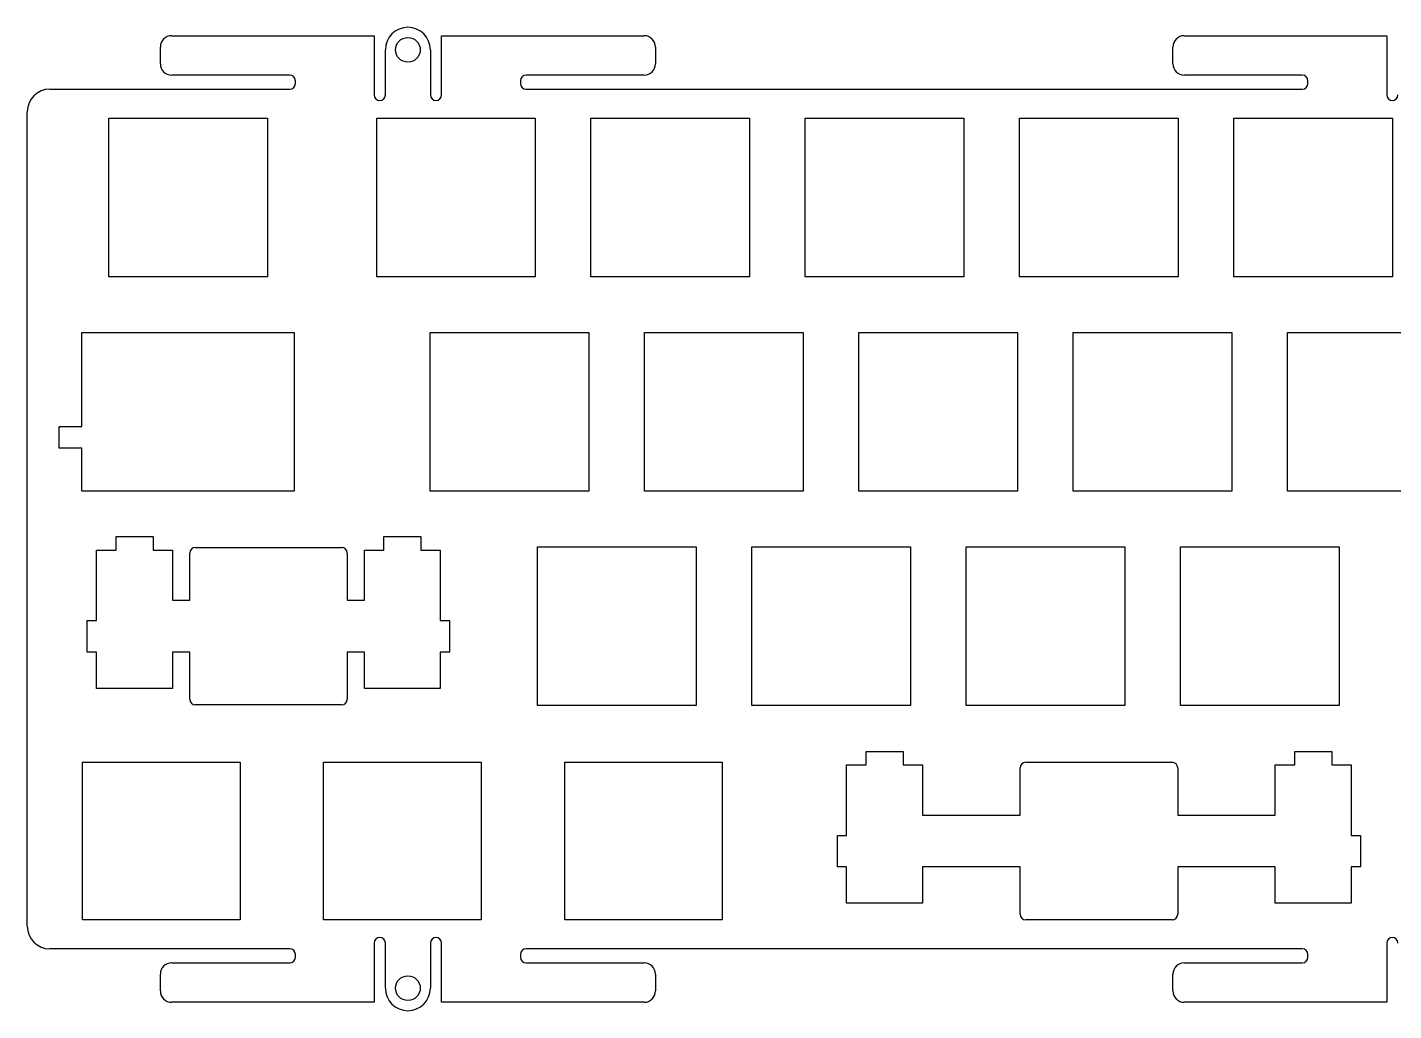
# Model space of a CAD drawing. Header units: millimetres. Extents: x 154 to 402, y -28 to 59.
# Drawn here: x 153.8 to 275.3, y -27.9 to 59.5 of the extents above; entities that cross this region are included whole.
import ezdxf

# ---------------------------------------------------------------- set-up
doc = ezdxf.new("R2010")
doc.units = ezdxf.units.MM
for name, color, linetype in [('Shape2285', 7, 'CONTINUOUS'), ('Shape2286', 7, 'CONTINUOUS'), ('Shape2287', 7, 'CONTINUOUS'), ('Shape2288', 7, 'CONTINUOUS'), ('Shape2289', 7, 'CONTINUOUS'), ('Shape2290', 7, 'CONTINUOUS'), ('Shape2291', 7, 'CONTINUOUS'), ('Shape2292', 7, 'CONTINUOUS'), ('Shape2293', 7, 'CONTINUOUS'), ('Shape2294', 7, 'CONTINUOUS'), ('Shape2295', 7, 'CONTINUOUS'), ('Shape2296', 7, 'CONTINUOUS'), ('Shape2297', 7, 'CONTINUOUS'), ('Shape2298', 7, 'CONTINUOUS'), ('Shape2299', 7, 'CONTINUOUS'), ('Shape2300', 7, 'CONTINUOUS'), ('Shape2301', 7, 'CONTINUOUS'), ('Shape2302', 7, 'CONTINUOUS'), ('Shape2303', 7, 'CONTINUOUS'), ('Shape2304', 7, 'CONTINUOUS'), ('Shape2305', 7, 'CONTINUOUS'), ('Shape2306', 7, 'CONTINUOUS'), ('Shape2307', 7, 'CONTINUOUS'), ('Shape2308', 7, 'CONTINUOUS'), ('Shape2309', 7, 'CONTINUOUS'), ('Shape2310', 7, 'CONTINUOUS'), ('Shape2311', 7, 'CONTINUOUS'), ('Shape2312', 7, 'CONTINUOUS'), ('Shape2313', 7, 'CONTINUOUS'), ('Shape2314', 7, 'CONTINUOUS'), ('Shape2315', 7, 'CONTINUOUS'), ('Shape2316', 7, 'CONTINUOUS'), ('Shape2317', 7, 'CONTINUOUS'), ('Shape2318', 7, 'CONTINUOUS'), ('Shape2319', 7, 'CONTINUOUS'), ('Shape2320', 7, 'CONTINUOUS'), ('Shape2321', 7, 'CONTINUOUS'), ('Shape2322', 7, 'CONTINUOUS'), ('Shape2323', 7, 'CONTINUOUS'), ('Shape2324', 7, 'CONTINUOUS'), ('Shape2325', 7, 'CONTINUOUS'), ('Shape2326', 7, 'CONTINUOUS'), ('Shape2327', 7, 'CONTINUOUS'), ('Shape2328', 7, 'CONTINUOUS'), ('Shape2329', 7, 'CONTINUOUS'), ('Shape2330', 7, 'CONTINUOUS'), ('Shape2331', 7, 'CONTINUOUS'), ('Shape2332', 7, 'CONTINUOUS'), ('Shape2333', 7, 'CONTINUOUS'), ('Shape2334', 7, 'CONTINUOUS'), ('Shape2335', 7, 'CONTINUOUS'), ('Shape2336', 7, 'CONTINUOUS'), ('Shape2337', 7, 'CONTINUOUS'), ('Shape2338', 7, 'CONTINUOUS'), ('Shape2339', 7, 'CONTINUOUS'), ('Shape2340', 7, 'CONTINUOUS'), ('Shape2341', 7, 'CONTINUOUS'), ('Shape2342', 7, 'CONTINUOUS'), ('Shape2343', 7, 'CONTINUOUS'), ('Shape2344', 7, 'CONTINUOUS'), ('Shape2345', 7, 'CONTINUOUS'), ('Shape2346', 7, 'CONTINUOUS'), ('Shape2347', 7, 'CONTINUOUS'), ('Shape2348', 7, 'CONTINUOUS'), ('Shape2349', 7, 'CONTINUOUS'), ('Shape2350', 7, 'CONTINUOUS'), ('Shape2351', 7, 'CONTINUOUS'), ('Shape2352', 7, 'CONTINUOUS'), ('Shape2353', 7, 'CONTINUOUS'), ('Shape2354', 7, 'CONTINUOUS'), ('Shape2355', 7, 'CONTINUOUS'), ('Shape2356', 7, 'CONTINUOUS'), ('Shape2357', 7, 'CONTINUOUS'), ('Shape2368', 7, 'CONTINUOUS'), ('Shape2371', 7, 'CONTINUOUS'), ('Shape354', 7, 'CONTINUOUS'), ('Shape355', 7, 'CONTINUOUS'), ('Shape356', 7, 'CONTINUOUS'), ('Shape357', 7, 'CONTINUOUS'), ('Shape358', 7, 'CONTINUOUS'), ('Shape359', 7, 'CONTINUOUS'), ('Shape360', 7, 'CONTINUOUS'), ('Shape361', 7, 'CONTINUOUS'), ('Shape362', 7, 'CONTINUOUS'), ('Shape363', 7, 'CONTINUOUS'), ('Shape364', 7, 'CONTINUOUS'), ('Shape365', 7, 'CONTINUOUS'), ('Shape3810', 7, 'CONTINUOUS'), ('Shape3811', 7, 'CONTINUOUS'), ('Shape3812', 7, 'CONTINUOUS'), ('Shape3813', 7, 'CONTINUOUS'), ('Shape3814', 7, 'CONTINUOUS'), ('Shape3815', 7, 'CONTINUOUS'), ('Shape3816', 7, 'CONTINUOUS'), ('Shape3817', 7, 'CONTINUOUS'), ('Shape3818', 7, 'CONTINUOUS'), ('Shape3819', 7, 'CONTINUOUS'), ('Shape3820', 7, 'CONTINUOUS'), ('Shape3821', 7, 'CONTINUOUS'), ('Shape3822', 7, 'CONTINUOUS'), ('Shape3823', 7, 'CONTINUOUS'), ('Shape3824', 7, 'CONTINUOUS'), ('Shape3825', 7, 'CONTINUOUS'), ('Shape3826', 7, 'CONTINUOUS'), ('Shape3827', 7, 'CONTINUOUS'), ('Shape3828', 7, 'CONTINUOUS'), ('Shape3829', 7, 'CONTINUOUS'), ('Shape3830', 7, 'CONTINUOUS'), ('Shape3831', 7, 'CONTINUOUS'), ('Shape3832', 7, 'CONTINUOUS'), ('Shape3833', 7, 'CONTINUOUS'), ('Shape3834', 7, 'CONTINUOUS'), ('Shape3835', 7, 'CONTINUOUS'), ('Shape3836', 7, 'CONTINUOUS'), ('Shape3837', 7, 'CONTINUOUS'), ('Shape3838', 7, 'CONTINUOUS'), ('Shape3839', 7, 'CONTINUOUS'), ('Shape3840', 7, 'CONTINUOUS'), ('Shape3841', 7, 'CONTINUOUS'), ('Shape3842', 7, 'CONTINUOUS'), ('Shape3843', 7, 'CONTINUOUS'), ('Shape3844', 7, 'CONTINUOUS'), ('Shape3845', 7, 'CONTINUOUS'), ('Shape3846', 7, 'CONTINUOUS'), ('Shape3847', 7, 'CONTINUOUS'), ('Shape3848', 7, 'CONTINUOUS'), ('Shape3849', 7, 'CONTINUOUS'), ('Shape390', 7, 'CONTINUOUS'), ('Shape391', 7, 'CONTINUOUS'), ('Shape392', 7, 'CONTINUOUS'), ('Shape393', 7, 'CONTINUOUS'), ('Shape394', 7, 'CONTINUOUS'), ('Shape395', 7, 'CONTINUOUS'), ('Shape396', 7, 'CONTINUOUS'), ('Shape397', 7, 'CONTINUOUS'), ('Shape418', 7, 'CONTINUOUS'), ('Shape419', 7, 'CONTINUOUS'), ('Shape421', 7, 'CONTINUOUS'), ('Shape422', 7, 'CONTINUOUS'), ('Shape423', 7, 'CONTINUOUS'), ('Shape424', 7, 'CONTINUOUS'), ('Shape425', 7, 'CONTINUOUS'), ('Shape426', 7, 'CONTINUOUS'), ('Shape427', 7, 'CONTINUOUS'), ('Shape428', 7, 'CONTINUOUS'), ('Shape4283', 7, 'CONTINUOUS'), ('Shape4284', 7, 'CONTINUOUS'), ('Shape4285', 7, 'CONTINUOUS'), ('Shape4286', 7, 'CONTINUOUS'), ('Shape4287', 7, 'CONTINUOUS'), ('Shape4288', 7, 'CONTINUOUS'), ('Shape4289', 7, 'CONTINUOUS'), ('Shape429', 7, 'CONTINUOUS'), ('Shape4290', 7, 'CONTINUOUS'), ('Shape4291', 7, 'CONTINUOUS'), ('Shape4292', 7, 'CONTINUOUS'), ('Shape4293', 7, 'CONTINUOUS'), ('Shape4294', 7, 'CONTINUOUS'), ('Shape4295', 7, 'CONTINUOUS'), ('Shape4296', 7, 'CONTINUOUS'), ('Shape4297', 7, 'CONTINUOUS'), ('Shape4298', 7, 'CONTINUOUS'), ('Shape4299', 7, 'CONTINUOUS'), ('Shape430', 7, 'CONTINUOUS'), ('Shape4300', 7, 'CONTINUOUS'), ('Shape4301', 7, 'CONTINUOUS'), ('Shape4302', 7, 'CONTINUOUS'), ('Shape4303', 7, 'CONTINUOUS'), ('Shape4304', 7, 'CONTINUOUS'), ('Shape4305', 7, 'CONTINUOUS'), ('Shape4306', 7, 'CONTINUOUS'), ('Shape4307', 7, 'CONTINUOUS'), ('Shape4308', 7, 'CONTINUOUS'), ('Shape4309', 7, 'CONTINUOUS'), ('Shape431', 7, 'CONTINUOUS'), ('Shape4310', 7, 'CONTINUOUS'), ('Shape4311', 7, 'CONTINUOUS'), ('Shape4312', 7, 'CONTINUOUS'), ('Shape4313', 7, 'CONTINUOUS'), ('Shape4314', 7, 'CONTINUOUS'), ('Shape4315', 7, 'CONTINUOUS'), ('Shape4316', 7, 'CONTINUOUS'), ('Shape4317', 7, 'CONTINUOUS'), ('Shape4318', 7, 'CONTINUOUS'), ('Shape4319', 7, 'CONTINUOUS'), ('Shape432', 7, 'CONTINUOUS'), ('Shape4320', 7, 'CONTINUOUS'), ('Shape4321', 7, 'CONTINUOUS'), ('Shape4322', 7, 'CONTINUOUS'), ('Shape433', 7, 'CONTINUOUS'), ('Shape434', 7, 'CONTINUOUS'), ('Shape435', 7, 'CONTINUOUS'), ('Shape436', 7, 'CONTINUOUS'), ('Shape437', 7, 'CONTINUOUS'), ('Shape438', 7, 'CONTINUOUS'), ('Shape439', 7, 'CONTINUOUS'), ('Shape440', 7, 'CONTINUOUS'), ('Shape441', 7, 'CONTINUOUS'), ('Shape442', 7, 'CONTINUOUS'), ('Shape443', 7, 'CONTINUOUS'), ('Shape444', 7, 'CONTINUOUS'), ('Shape445', 7, 'CONTINUOUS'), ('Shape446', 7, 'CONTINUOUS'), ('Shape447', 7, 'CONTINUOUS'), ('Shape448', 7, 'CONTINUOUS'), ('Shape449', 7, 'CONTINUOUS'), ('Shape450', 7, 'CONTINUOUS'), ('Shape451', 7, 'CONTINUOUS'), ('Shape452', 7, 'CONTINUOUS'), ('Shape453', 7, 'CONTINUOUS'), ('Shape454', 7, 'CONTINUOUS'), ('Shape455', 7, 'CONTINUOUS'), ('Shape456', 7, 'CONTINUOUS'), ('Shape457', 7, 'CONTINUOUS'), ('Shape478', 7, 'CONTINUOUS'), ('Shape479', 7, 'CONTINUOUS'), ('Shape480', 7, 'CONTINUOUS'), ('Shape481', 7, 'CONTINUOUS'), ('Shape482', 7, 'CONTINUOUS'), ('Shape483', 7, 'CONTINUOUS'), ('Shape484', 7, 'CONTINUOUS'), ('Shape485', 7, 'CONTINUOUS'), ('Shape486', 7, 'CONTINUOUS'), ('Shape487', 7, 'CONTINUOUS'), ('Shape488', 7, 'CONTINUOUS'), ('Shape489', 7, 'CONTINUOUS'), ('Shape490', 7, 'CONTINUOUS'), ('Shape491', 7, 'CONTINUOUS'), ('Shape492', 7, 'CONTINUOUS'), ('Shape493', 7, 'CONTINUOUS'), ('Shape518', 7, 'CONTINUOUS'), ('Shape519', 7, 'CONTINUOUS'), ('Shape520', 7, 'CONTINUOUS'), ('Shape521', 7, 'CONTINUOUS')]:
    doc.layers.add(name, color=color, linetype=linetype)

msp = doc.modelspace()

# ---------------------------------------------------------------- linework, layer by layer
at = {"layer": 'Shape2285'}
msp.add_arc((275.175, -21.9305), 0.5, 0, 180, dxfattribs=at)
at = {"layer": 'Shape2286'}
msp.add_line((274.675, -21.9305), (274.675, -27.1805), dxfattribs=at)
at = {"layer": 'Shape2287'}
msp.add_line((274.675, -27.1805), (256.675, -27.1805), dxfattribs=at)
at = {"layer": 'Shape2288'}
msp.add_arc((256.675, -26.1805), 1, 180, -90, dxfattribs=at)
at = {"layer": 'Shape2289'}
msp.add_line((255.675, -26.1805), (255.675, -24.6805), dxfattribs=at)
at = {"layer": 'Shape2290'}
msp.add_arc((256.675, -24.6805), 1, 90, 180, dxfattribs=at)
at = {"layer": 'Shape2291'}
msp.add_line((256.675, -23.6805), (267.175, -23.6805), dxfattribs=at)
at = {"layer": 'Shape2292'}
msp.add_arc((267.175, -23.1805), 0.5, -90, 0, dxfattribs=at)
at = {"layer": 'Shape2293'}
msp.add_line((267.675, -23.1805), (267.675, -22.9314), dxfattribs=at)
at = {"layer": 'Shape2294'}
msp.add_arc((267.175, -22.9314), 0.5, 0, 90, dxfattribs=at)
at = {"layer": 'Shape2295'}
msp.add_line((267.175, -22.4314), (198.175, -22.4314), dxfattribs=at)
at = {"layer": 'Shape2296'}
msp.add_arc((198.175, -22.9314), 0.5, 90, 180, dxfattribs=at)
at = {"layer": 'Shape2297'}
msp.add_line((197.675, -22.9314), (197.675, -23.1805), dxfattribs=at)
at = {"layer": 'Shape2298'}
msp.add_arc((198.175, -23.1805), 0.5, 180, -90, dxfattribs=at)
at = {"layer": 'Shape2299'}
msp.add_line((198.175, -23.6805), (208.675, -23.6805), dxfattribs=at)
at = {"layer": 'Shape2300'}
msp.add_arc((208.675, -24.6805), 1, 0, 90, dxfattribs=at)
at = {"layer": 'Shape2301'}
msp.add_line((209.675, -24.6805), (209.675, -26.1805), dxfattribs=at)
at = {"layer": 'Shape2302'}
msp.add_arc((208.675, -26.1805), 1, -90, 0, dxfattribs=at)
at = {"layer": 'Shape2303'}
msp.add_line((208.675, -27.1805), (190.675, -27.1805), dxfattribs=at)
at = {"layer": 'Shape2304'}
msp.add_line((190.675, -27.1805), (190.675, -21.9305), dxfattribs=at)
at = {"layer": 'Shape2305'}
msp.add_arc((190.175, -21.9305), 0.5, 0, 180, dxfattribs=at)
at = {"layer": 'Shape2306'}
msp.add_line((189.675, -21.9305), (189.675, -25.9305), dxfattribs=at)
at = {"layer": 'Shape2307'}
msp.add_arc((187.675, -25.9305), 2, 180, 0, dxfattribs=at)
at = {"layer": 'Shape2308'}
msp.add_line((185.675, -25.9305), (185.675, -21.9305), dxfattribs=at)
at = {"layer": 'Shape2309'}
msp.add_arc((185.175, -21.9305), 0.5, 0, 180, dxfattribs=at)
at = {"layer": 'Shape2310'}
msp.add_line((184.675, -21.9305), (184.675, -27.1805), dxfattribs=at)
at = {"layer": 'Shape2311'}
msp.add_line((184.675, -27.1805), (166.675, -27.1805), dxfattribs=at)
at = {"layer": 'Shape2312'}
msp.add_arc((166.675, -26.1805), 1, 180, -90, dxfattribs=at)
at = {"layer": 'Shape2313'}
msp.add_line((165.675, -26.1805), (165.675, -24.6805), dxfattribs=at)
at = {"layer": 'Shape2314'}
msp.add_arc((166.675, -24.6805), 1, 90, 180, dxfattribs=at)
at = {"layer": 'Shape2315'}
msp.add_line((166.675, -23.6805), (177.175, -23.6805), dxfattribs=at)
at = {"layer": 'Shape2316'}
msp.add_arc((177.175, -23.1805), 0.5, -90, 0, dxfattribs=at)
at = {"layer": 'Shape2317'}
msp.add_line((177.675, -23.1805), (177.675, -22.9314), dxfattribs=at)
at = {"layer": 'Shape2318'}
msp.add_arc((177.175, -22.9314), 0.5, 0, 90, dxfattribs=at)
at = {"layer": 'Shape2319'}
msp.add_line((177.175, -22.4314), (155.85, -22.4314), dxfattribs=at)
at = {"layer": 'Shape2320'}
msp.add_arc((155.85, -20.4314), 2, 180, -90, dxfattribs=at)
at = {"layer": 'Shape2321'}
msp.add_line((153.85, -20.4314), (153.85, 51.9686), dxfattribs=at)
at = {"layer": 'Shape2322'}
msp.add_arc((155.85, 51.9686), 2, 90, 180, dxfattribs=at)
at = {"layer": 'Shape2323'}
msp.add_line((155.85, 53.9686), (177.175, 53.9686), dxfattribs=at)
at = {"layer": 'Shape2324'}
msp.add_arc((177.175, 54.4686), 0.5, -90, 0, dxfattribs=at)
at = {"layer": 'Shape2325'}
msp.add_line((177.675, 54.4686), (177.675, 54.7177), dxfattribs=at)
at = {"layer": 'Shape2326'}
msp.add_arc((177.175, 54.7177), 0.5, 0, 90, dxfattribs=at)
at = {"layer": 'Shape2327'}
msp.add_line((177.175, 55.2177), (166.675, 55.2177), dxfattribs=at)
at = {"layer": 'Shape2328'}
msp.add_arc((166.675, 56.2177), 1, 180, -90, dxfattribs=at)
at = {"layer": 'Shape2329'}
msp.add_line((165.675, 56.2177), (165.675, 57.7177), dxfattribs=at)
at = {"layer": 'Shape2330'}
msp.add_arc((166.675, 57.7177), 1, 90, 180, dxfattribs=at)
at = {"layer": 'Shape2331'}
msp.add_line((166.675, 58.7177), (184.675, 58.7177), dxfattribs=at)
at = {"layer": 'Shape2332'}
msp.add_line((184.675, 58.7177), (184.675, 53.4677), dxfattribs=at)
at = {"layer": 'Shape2333'}
msp.add_arc((185.175, 53.4677), 0.5, 180, 0, dxfattribs=at)
at = {"layer": 'Shape2334'}
msp.add_line((185.675, 53.4677), (185.675, 57.4677), dxfattribs=at)
at = {"layer": 'Shape2335'}
msp.add_arc((187.675, 57.4677), 2, 0, 180, dxfattribs=at)
at = {"layer": 'Shape2336'}
msp.add_line((189.675, 57.4677), (189.675, 53.4677), dxfattribs=at)
at = {"layer": 'Shape2337'}
msp.add_arc((190.175, 53.4677), 0.5, 180, 0, dxfattribs=at)
at = {"layer": 'Shape2338'}
msp.add_line((190.675, 53.4677), (190.675, 58.7177), dxfattribs=at)
at = {"layer": 'Shape2339'}
msp.add_line((190.675, 58.7177), (208.675, 58.7177), dxfattribs=at)
at = {"layer": 'Shape2340'}
msp.add_arc((208.675, 57.7177), 1, 0, 90, dxfattribs=at)
at = {"layer": 'Shape2341'}
msp.add_line((209.675, 57.7177), (209.675, 56.2177), dxfattribs=at)
at = {"layer": 'Shape2342'}
msp.add_arc((208.675, 56.2177), 1, -90, 0, dxfattribs=at)
at = {"layer": 'Shape2343'}
msp.add_line((208.675, 55.2177), (198.175, 55.2177), dxfattribs=at)
at = {"layer": 'Shape2344'}
msp.add_arc((198.175, 54.7177), 0.5, 90, 180, dxfattribs=at)
at = {"layer": 'Shape2345'}
msp.add_line((197.675, 54.7177), (197.675, 54.4686), dxfattribs=at)
at = {"layer": 'Shape2346'}
msp.add_arc((198.175, 54.4686), 0.5, 180, -90, dxfattribs=at)
at = {"layer": 'Shape2347'}
msp.add_line((198.175, 53.9686), (267.175, 53.9686), dxfattribs=at)
at = {"layer": 'Shape2348'}
msp.add_arc((267.175, 54.4686), 0.5, -90, 0, dxfattribs=at)
at = {"layer": 'Shape2349'}
msp.add_line((267.675, 54.4686), (267.675, 54.7177), dxfattribs=at)
at = {"layer": 'Shape2350'}
msp.add_arc((267.175, 54.7177), 0.5, 0, 90, dxfattribs=at)
at = {"layer": 'Shape2351'}
msp.add_line((267.175, 55.2177), (256.675, 55.2177), dxfattribs=at)
at = {"layer": 'Shape2352'}
msp.add_arc((256.675, 56.2177), 1, 180, -90, dxfattribs=at)
at = {"layer": 'Shape2353'}
msp.add_line((255.675, 56.2177), (255.675, 57.7177), dxfattribs=at)
at = {"layer": 'Shape2354'}
msp.add_arc((256.675, 57.7177), 1, 90, 180, dxfattribs=at)
at = {"layer": 'Shape2355'}
msp.add_line((256.675, 58.7177), (274.675, 58.7177), dxfattribs=at)
at = {"layer": 'Shape2356'}
msp.add_line((274.675, 58.7177), (274.675, 53.4677), dxfattribs=at)
at = {"layer": 'Shape2357'}
msp.add_arc((275.175, 53.4677), 0.5, 180, 0, dxfattribs=at)
at = {"layer": 'Shape2368'}
msp.add_circle((187.675, 57.4677), 1.1, dxfattribs=at)
at = {"layer": 'Shape2371'}
msp.add_circle((187.675, -25.9305), 1.1, dxfattribs=at)
at = {"layer": 'Shape354'}
msp.add_line((215.617, -5.85638), (215.617, -19.8564), dxfattribs=at)
at = {"layer": 'Shape355'}
msp.add_line((215.617, -19.8564), (201.617, -19.8564), dxfattribs=at)
at = {"layer": 'Shape356'}
msp.add_line((201.617, -19.8564), (201.617, -5.85638), dxfattribs=at)
at = {"layer": 'Shape357'}
msp.add_line((201.617, -5.85638), (215.617, -5.85638), dxfattribs=at)
at = {"layer": 'Shape358'}
msp.add_line((194.186, -5.85638), (194.186, -19.8564), dxfattribs=at)
at = {"layer": 'Shape359'}
msp.add_line((194.186, -19.8564), (180.186, -19.8564), dxfattribs=at)
at = {"layer": 'Shape360'}
msp.add_line((180.186, -19.8564), (180.186, -5.85638), dxfattribs=at)
at = {"layer": 'Shape361'}
msp.add_line((180.186, -5.85638), (194.186, -5.85638), dxfattribs=at)
at = {"layer": 'Shape362'}
msp.add_line((158.755, -5.85638), (172.755, -5.85638), dxfattribs=at)
at = {"layer": 'Shape363'}
msp.add_line((172.755, -5.85638), (172.755, -19.8564), dxfattribs=at)
at = {"layer": 'Shape364'}
msp.add_line((172.755, -19.8564), (158.755, -19.8564), dxfattribs=at)
at = {"layer": 'Shape365'}
msp.add_line((158.755, -19.8564), (158.755, -5.85638), dxfattribs=at)
at = {"layer": 'Shape3810'}
msp.add_line((242.099, -19.3567), (242.099, -15.1563), dxfattribs=at)
at = {"layer": 'Shape3811'}
msp.add_line((242.099, -15.1563), (233.424, -15.1563), dxfattribs=at)
at = {"layer": 'Shape3812'}
msp.add_line((233.424, -15.1563), (233.424, -18.3865), dxfattribs=at)
at = {"layer": 'Shape3813'}
msp.add_line((233.424, -18.3865), (226.673, -18.3865), dxfattribs=at)
at = {"layer": 'Shape3814'}
msp.add_line((226.673, -18.3865), (226.673, -15.1563), dxfattribs=at)
at = {"layer": 'Shape3815'}
msp.add_line((226.673, -15.1563), (225.849, -15.1563), dxfattribs=at)
at = {"layer": 'Shape3816'}
msp.add_line((225.849, -15.1563), (225.849, -12.3575), dxfattribs=at)
at = {"layer": 'Shape3817'}
msp.add_line((225.849, -12.3575), (226.673, -12.3575), dxfattribs=at)
at = {"layer": 'Shape3818'}
msp.add_line((226.673, -12.3575), (226.673, -6.08753), dxfattribs=at)
at = {"layer": 'Shape3819'}
msp.add_line((226.673, -6.08753), (228.399, -6.08753), dxfattribs=at)
at = {"layer": 'Shape3820'}
msp.add_line((228.399, -6.08753), (228.399, -4.88723), dxfattribs=at)
at = {"layer": 'Shape3821'}
msp.add_line((228.399, -4.88723), (231.699, -4.88723), dxfattribs=at)
at = {"layer": 'Shape3822'}
msp.add_line((231.699, -4.88723), (231.699, -6.08753), dxfattribs=at)
at = {"layer": 'Shape3823'}
msp.add_line((231.699, -6.08753), (233.424, -6.08753), dxfattribs=at)
at = {"layer": 'Shape3824'}
msp.add_line((233.424, -6.08753), (233.424, -10.5564), dxfattribs=at)
at = {"layer": 'Shape3825'}
msp.add_line((233.424, -10.5564), (242.099, -10.5564), dxfattribs=at)
at = {"layer": 'Shape3826'}
msp.add_line((242.099, -10.5564), (242.099, -6.35733), dxfattribs=at)
at = {"layer": 'Shape3827'}
msp.add_line((242.599, -5.85733), (255.598, -5.85733), dxfattribs=at)
at = {"layer": 'Shape3828'}
msp.add_arc((242.599, -6.35733), 0.5, 90, 180, dxfattribs=at)
at = {"layer": 'Shape3829'}
msp.add_arc((255.598, -6.35733), 0.5, 0, 90, dxfattribs=at)
at = {"layer": 'Shape3830'}
msp.add_line((256.098, -6.35733), (256.098, -10.5564), dxfattribs=at)
at = {"layer": 'Shape3831'}
msp.add_line((256.098, -10.5564), (264.773, -10.5564), dxfattribs=at)
at = {"layer": 'Shape3832'}
msp.add_line((264.773, -10.5564), (264.773, -6.08753), dxfattribs=at)
at = {"layer": 'Shape3833'}
msp.add_line((264.773, -6.08753), (266.498, -6.08753), dxfattribs=at)
at = {"layer": 'Shape3834'}
msp.add_line((266.498, -6.08753), (266.498, -4.88723), dxfattribs=at)
at = {"layer": 'Shape3835'}
msp.add_line((266.498, -4.88723), (269.798, -4.88723), dxfattribs=at)
at = {"layer": 'Shape3836'}
msp.add_line((269.798, -4.88723), (269.798, -6.08753), dxfattribs=at)
at = {"layer": 'Shape3837'}
msp.add_line((269.798, -6.08753), (271.524, -6.08753), dxfattribs=at)
at = {"layer": 'Shape3838'}
msp.add_line((271.524, -6.08753), (271.524, -12.3575), dxfattribs=at)
at = {"layer": 'Shape3839'}
msp.add_line((271.524, -12.3575), (272.348, -12.3575), dxfattribs=at)
at = {"layer": 'Shape3840'}
msp.add_line((272.348, -12.3575), (272.348, -15.1563), dxfattribs=at)
at = {"layer": 'Shape3841'}
msp.add_line((272.348, -15.1563), (271.524, -15.1563), dxfattribs=at)
at = {"layer": 'Shape3842'}
msp.add_line((271.524, -15.1563), (271.524, -18.3865), dxfattribs=at)
at = {"layer": 'Shape3843'}
msp.add_line((271.524, -18.3865), (264.773, -18.3865), dxfattribs=at)
at = {"layer": 'Shape3844'}
msp.add_line((264.773, -18.3865), (264.773, -15.1563), dxfattribs=at)
at = {"layer": 'Shape3845'}
msp.add_line((264.773, -15.1563), (256.098, -15.1563), dxfattribs=at)
at = {"layer": 'Shape3846'}
msp.add_line((256.098, -15.1563), (256.098, -19.3567), dxfattribs=at)
at = {"layer": 'Shape3847'}
msp.add_arc((255.598, -19.3567), 0.5, -90, 0, dxfattribs=at)
at = {"layer": 'Shape3848'}
msp.add_line((255.598, -19.8567), (242.599, -19.8567), dxfattribs=at)
at = {"layer": 'Shape3849'}
msp.add_arc((242.599, -19.3567), 0.5, 180, -90, dxfattribs=at)
at = {"layer": 'Shape390'}
msp.add_line((158.706, 23.9754), (158.706, 32.3436), dxfattribs=at)
at = {"layer": 'Shape391'}
msp.add_line((158.706, 32.3436), (177.569, 32.3436), dxfattribs=at)
at = {"layer": 'Shape392'}
msp.add_line((177.569, 32.3436), (177.569, 18.2436), dxfattribs=at)
at = {"layer": 'Shape393'}
msp.add_line((177.569, 18.2436), (158.706, 18.2436), dxfattribs=at)
at = {"layer": 'Shape394'}
msp.add_line((158.706, 18.2436), (158.706, 22.0754), dxfattribs=at)
at = {"layer": 'Shape395'}
msp.add_line((158.706, 22.0754), (156.668, 22.0754), dxfattribs=at)
at = {"layer": 'Shape396'}
msp.add_line((156.668, 22.0754), (156.668, 23.9754), dxfattribs=at)
at = {"layer": 'Shape397'}
msp.add_line((156.668, 23.9754), (158.706, 23.9754), dxfattribs=at)
at = {"layer": 'Shape418'}
msp.add_line((265.862, 18.2436), (265.862, 32.3436), dxfattribs=at)
at = {"layer": 'Shape419'}
msp.add_line((265.862, 32.3436), (279.963, 32.3436), dxfattribs=at)
at = {"layer": 'Shape421'}
msp.add_line((279.963, 18.2436), (265.862, 18.2436), dxfattribs=at)
at = {"layer": 'Shape422'}
msp.add_line((246.812, 32.3436), (260.912, 32.3436), dxfattribs=at)
at = {"layer": 'Shape423'}
msp.add_line((260.912, 32.3436), (260.912, 18.2436), dxfattribs=at)
at = {"layer": 'Shape424'}
msp.add_line((260.912, 18.2436), (246.812, 18.2436), dxfattribs=at)
at = {"layer": 'Shape425'}
msp.add_line((246.812, 18.2436), (246.812, 32.3436), dxfattribs=at)
at = {"layer": 'Shape426'}
msp.add_line((227.762, 18.2436), (227.762, 32.3436), dxfattribs=at)
at = {"layer": 'Shape427'}
msp.add_line((227.762, 32.3436), (241.862, 32.3436), dxfattribs=at)
at = {"layer": 'Shape428'}
msp.add_line((241.862, 32.3436), (241.862, 18.2436), dxfattribs=at)
at = {"layer": 'Shape4283'}
msp.add_line((168.282, -0.25611), (168.282, 3.94299), dxfattribs=at)
at = {"layer": 'Shape4284'}
msp.add_arc((168.782, -0.25611), 0.5, 180, -90, dxfattribs=at)
at = {"layer": 'Shape4285'}
msp.add_line((168.282, 3.94299), (166.756, 3.94299), dxfattribs=at)
at = {"layer": 'Shape4286'}
msp.add_line((166.756, 3.94299), (166.756, 0.71418), dxfattribs=at)
at = {"layer": 'Shape4287'}
msp.add_line((166.756, 0.71418), (160.006, 0.71418), dxfattribs=at)
at = {"layer": 'Shape4288'}
msp.add_line((160.006, 0.71418), (160.006, 3.94299), dxfattribs=at)
at = {"layer": 'Shape4289'}
msp.add_line((160.006, 3.94299), (159.181, 3.94299), dxfattribs=at)
at = {"layer": 'Shape429'}
msp.add_line((241.862, 18.2436), (227.762, 18.2436), dxfattribs=at)
at = {"layer": 'Shape4290'}
msp.add_line((159.181, 3.94299), (159.181, 6.74315), dxfattribs=at)
at = {"layer": 'Shape4291'}
msp.add_line((159.181, 6.74315), (160.006, 6.74315), dxfattribs=at)
at = {"layer": 'Shape4292'}
msp.add_line((160.006, 6.74315), (160.006, 13.0132), dxfattribs=at)
at = {"layer": 'Shape4293'}
msp.add_line((160.006, 13.0132), (161.732, 13.0132), dxfattribs=at)
at = {"layer": 'Shape4294'}
msp.add_line((161.732, 13.0132), (161.732, 14.2135), dxfattribs=at)
at = {"layer": 'Shape4295'}
msp.add_line((161.732, 14.2135), (165.031, 14.2135), dxfattribs=at)
at = {"layer": 'Shape4296'}
msp.add_line((165.031, 14.2135), (165.031, 13.0132), dxfattribs=at)
at = {"layer": 'Shape4297'}
msp.add_line((165.031, 13.0132), (166.756, 13.0132), dxfattribs=at)
at = {"layer": 'Shape4298'}
msp.add_line((166.756, 13.0132), (166.756, 8.54426), dxfattribs=at)
at = {"layer": 'Shape4299'}
msp.add_line((166.756, 8.54426), (168.282, 8.54426), dxfattribs=at)
at = {"layer": 'Shape430'}
msp.add_line((208.712, 18.2436), (208.712, 32.3436), dxfattribs=at)
at = {"layer": 'Shape4300'}
msp.add_line((168.282, 8.54426), (168.282, 12.7433), dxfattribs=at)
at = {"layer": 'Shape4301'}
msp.add_line((168.782, 13.2433), (181.781, 13.2433), dxfattribs=at)
at = {"layer": 'Shape4302'}
msp.add_arc((168.782, 12.7433), 0.5, 90, 180, dxfattribs=at)
at = {"layer": 'Shape4303'}
msp.add_line((182.281, 12.7433), (182.281, 8.54426), dxfattribs=at)
at = {"layer": 'Shape4304'}
msp.add_arc((181.781, 12.7433), 0.5, 0, 90, dxfattribs=at)
at = {"layer": 'Shape4305'}
msp.add_line((182.281, 8.54426), (183.807, 8.54426), dxfattribs=at)
at = {"layer": 'Shape4306'}
msp.add_line((183.807, 8.54426), (183.807, 13.0132), dxfattribs=at)
at = {"layer": 'Shape4307'}
msp.add_line((183.807, 13.0132), (185.53, 13.0132), dxfattribs=at)
at = {"layer": 'Shape4308'}
msp.add_line((185.53, 13.0132), (185.53, 14.2135), dxfattribs=at)
at = {"layer": 'Shape4309'}
msp.add_line((185.53, 14.2135), (188.831, 14.2135), dxfattribs=at)
at = {"layer": 'Shape431'}
msp.add_line((208.712, 32.3436), (222.812, 32.3436), dxfattribs=at)
at = {"layer": 'Shape4310'}
msp.add_line((188.831, 14.2135), (188.831, 13.0132), dxfattribs=at)
at = {"layer": 'Shape4311'}
msp.add_line((188.831, 13.0132), (190.556, 13.0132), dxfattribs=at)
at = {"layer": 'Shape4312'}
msp.add_line((190.556, 13.0132), (190.556, 6.74315), dxfattribs=at)
at = {"layer": 'Shape4313'}
msp.add_line((190.556, 6.74315), (191.381, 6.74315), dxfattribs=at)
at = {"layer": 'Shape4314'}
msp.add_line((191.381, 6.74315), (191.381, 3.94299), dxfattribs=at)
at = {"layer": 'Shape4315'}
msp.add_line((191.381, 3.94299), (190.556, 3.94299), dxfattribs=at)
at = {"layer": 'Shape4316'}
msp.add_line((190.556, 3.94299), (190.556, 0.71418), dxfattribs=at)
at = {"layer": 'Shape4317'}
msp.add_line((190.556, 0.71418), (183.807, 0.71418), dxfattribs=at)
at = {"layer": 'Shape4318'}
msp.add_line((183.807, 0.71418), (183.807, 3.94299), dxfattribs=at)
at = {"layer": 'Shape4319'}
msp.add_line((183.807, 3.94299), (182.281, 3.94299), dxfattribs=at)
at = {"layer": 'Shape432'}
msp.add_line((222.812, 32.3436), (222.812, 18.2436), dxfattribs=at)
at = {"layer": 'Shape4320'}
msp.add_line((182.281, 3.94299), (182.281, -0.25611), dxfattribs=at)
at = {"layer": 'Shape4321'}
msp.add_arc((181.781, -0.25611), 0.5, -90, 0, dxfattribs=at)
at = {"layer": 'Shape4322'}
msp.add_line((181.781, -0.75611), (168.782, -0.75611), dxfattribs=at)
at = {"layer": 'Shape433'}
msp.add_line((222.812, 18.2436), (208.712, 18.2436), dxfattribs=at)
at = {"layer": 'Shape434'}
msp.add_line((189.662, 18.2436), (189.662, 32.3436), dxfattribs=at)
at = {"layer": 'Shape435'}
msp.add_line((189.662, 32.3436), (203.762, 32.3436), dxfattribs=at)
at = {"layer": 'Shape436'}
msp.add_line((203.762, 32.3436), (203.762, 18.2436), dxfattribs=at)
at = {"layer": 'Shape437'}
msp.add_line((203.762, 18.2436), (189.662, 18.2436), dxfattribs=at)
at = {"layer": 'Shape438'}
msp.add_line((161.087, 51.3936), (175.187, 51.3936), dxfattribs=at)
at = {"layer": 'Shape439'}
msp.add_line((175.187, 51.3936), (175.187, 37.2936), dxfattribs=at)
at = {"layer": 'Shape440'}
msp.add_line((175.187, 37.2936), (161.087, 37.2936), dxfattribs=at)
at = {"layer": 'Shape441'}
msp.add_line((161.087, 37.2936), (161.087, 51.3936), dxfattribs=at)
at = {"layer": 'Shape442'}
msp.add_line((184.9, 51.3936), (199, 51.3936), dxfattribs=at)
at = {"layer": 'Shape443'}
msp.add_line((199, 51.3936), (199, 37.2936), dxfattribs=at)
at = {"layer": 'Shape444'}
msp.add_line((199, 37.2936), (184.9, 37.2936), dxfattribs=at)
at = {"layer": 'Shape445'}
msp.add_line((184.9, 37.2936), (184.9, 51.3936), dxfattribs=at)
at = {"layer": 'Shape446'}
msp.add_line((203.95, 51.3936), (218.05, 51.3936), dxfattribs=at)
at = {"layer": 'Shape447'}
msp.add_line((218.05, 51.3936), (218.05, 37.2936), dxfattribs=at)
at = {"layer": 'Shape448'}
msp.add_line((218.05, 37.2936), (203.95, 37.2936), dxfattribs=at)
at = {"layer": 'Shape449'}
msp.add_line((203.95, 37.2936), (203.95, 51.3936), dxfattribs=at)
at = {"layer": 'Shape450'}
msp.add_line((242.05, 51.3936), (256.15, 51.3936), dxfattribs=at)
at = {"layer": 'Shape451'}
msp.add_line((256.15, 51.3936), (256.15, 37.2936), dxfattribs=at)
at = {"layer": 'Shape452'}
msp.add_line((256.15, 37.2936), (242.05, 37.2936), dxfattribs=at)
at = {"layer": 'Shape453'}
msp.add_line((242.05, 37.2936), (242.05, 51.3936), dxfattribs=at)
at = {"layer": 'Shape454'}
msp.add_line((261.1, 51.3936), (275.2, 51.3936), dxfattribs=at)
at = {"layer": 'Shape455'}
msp.add_line((275.2, 51.3936), (275.2, 37.2936), dxfattribs=at)
at = {"layer": 'Shape456'}
msp.add_line((275.2, 37.2936), (261.1, 37.2936), dxfattribs=at)
at = {"layer": 'Shape457'}
msp.add_line((261.1, 37.2936), (261.1, 51.3936), dxfattribs=at)
at = {"layer": 'Shape478'}
msp.add_line((199.187, 13.2936), (213.287, 13.2936), dxfattribs=at)
at = {"layer": 'Shape479'}
msp.add_line((213.287, 13.2936), (213.287, -0.80638), dxfattribs=at)
at = {"layer": 'Shape480'}
msp.add_line((213.287, -0.80638), (199.187, -0.80638), dxfattribs=at)
at = {"layer": 'Shape481'}
msp.add_line((199.187, -0.80638), (199.187, 13.2936), dxfattribs=at)
at = {"layer": 'Shape482'}
msp.add_line((218.237, 13.2936), (232.337, 13.2936), dxfattribs=at)
at = {"layer": 'Shape483'}
msp.add_line((232.337, 13.2936), (232.337, -0.80638), dxfattribs=at)
at = {"layer": 'Shape484'}
msp.add_line((232.337, -0.80638), (218.237, -0.80638), dxfattribs=at)
at = {"layer": 'Shape485'}
msp.add_line((218.237, -0.80638), (218.237, 13.2936), dxfattribs=at)
at = {"layer": 'Shape486'}
msp.add_line((237.287, 13.2936), (251.387, 13.2936), dxfattribs=at)
at = {"layer": 'Shape487'}
msp.add_line((251.387, 13.2936), (251.387, -0.80638), dxfattribs=at)
at = {"layer": 'Shape488'}
msp.add_line((251.387, -0.80638), (237.287, -0.80638), dxfattribs=at)
at = {"layer": 'Shape489'}
msp.add_line((237.287, -0.80638), (237.287, 13.2936), dxfattribs=at)
at = {"layer": 'Shape490'}
msp.add_line((256.337, 13.2936), (270.437, 13.2936), dxfattribs=at)
at = {"layer": 'Shape491'}
msp.add_line((270.437, 13.2936), (270.437, -0.80638), dxfattribs=at)
at = {"layer": 'Shape492'}
msp.add_line((270.437, -0.80638), (256.337, -0.80638), dxfattribs=at)
at = {"layer": 'Shape493'}
msp.add_line((256.337, -0.80638), (256.337, 13.2936), dxfattribs=at)
at = {"layer": 'Shape518'}
msp.add_line((223, 51.3936), (237.1, 51.3936), dxfattribs=at)
at = {"layer": 'Shape519'}
msp.add_line((237.1, 51.3936), (237.1, 37.2936), dxfattribs=at)
at = {"layer": 'Shape520'}
msp.add_line((237.1, 37.2936), (223, 37.2936), dxfattribs=at)
at = {"layer": 'Shape521'}
msp.add_line((223, 37.2936), (223, 51.3936), dxfattribs=at)

doc.saveas('drawing.dxf')
